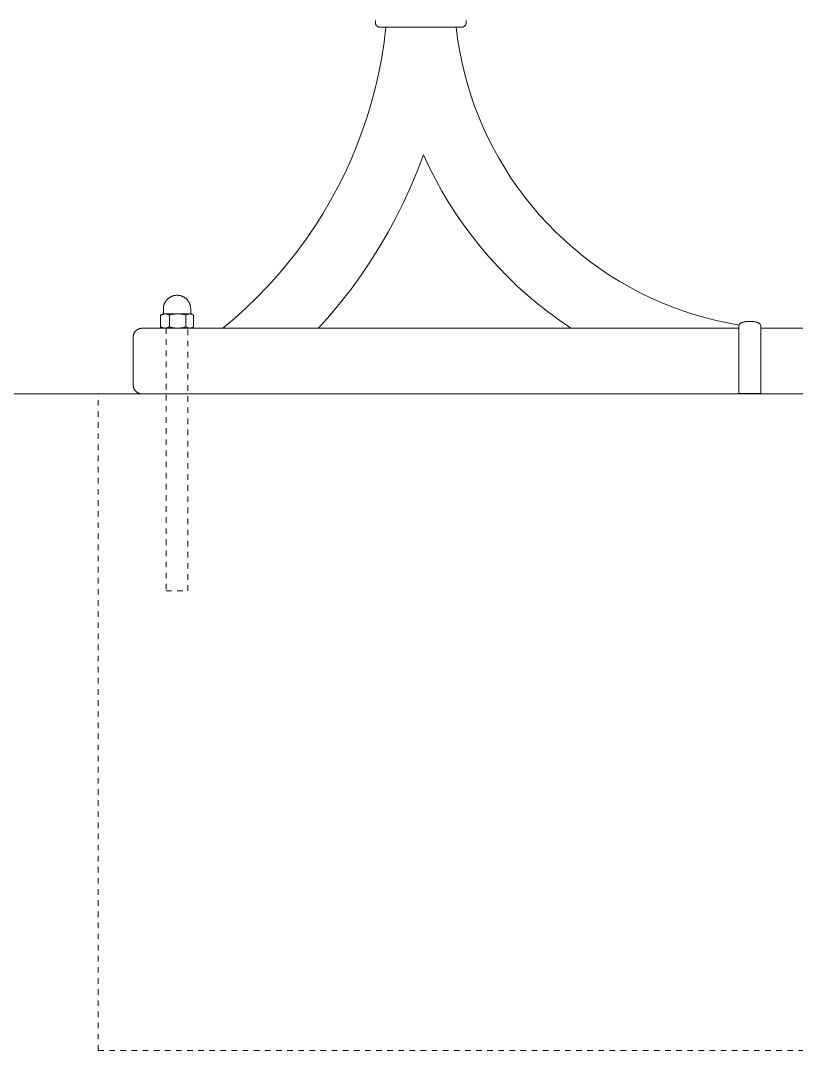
# Model space of a CAD drawing. Header units: inches. Extents: x -4 to 147, y -1 to 99.
# Drawn here: x 112.04 to 126, y 64.84 to 83.36 of the extents above; entities that cross this region are included whole.
import ezdxf

# ---------------------------------------------------------------- set-up
doc = ezdxf.new("R2010")
doc.units = ezdxf.units.IN
doc.linetypes.add('HIDDEN', pattern=[1.905, 1.27, -0.635])
doc.layers.add('ZANO_R', color=7, linetype='Continuous', lineweight=0)
doc.layers.add('ZANO_R_przerywana', color=250, linetype='HIDDEN', lineweight=0)

msp = doc.modelspace()

# ---------------------------------------------------------------- linework, layer by layer
at = {"layer": 'ZANO_R'}
for p, q in [((118.4275, 83.32473), (118.4275, 83.3641)), ((118.4275, 83.32473), (118.42755, 83.32204)), ((118.42755, 83.32204), (118.42769, 83.31936)), ((118.42769, 83.31936), (118.42792, 83.31668)), ((118.42792, 83.31668), (118.42824, 83.31401)), ((118.42824, 83.31401), (118.42865, 83.31135)), ((118.42865, 83.31135), (118.42915, 83.30871)), ((118.42915, 83.30871), (118.42974, 83.30609)), ((118.42974, 83.30609), (118.43042, 83.30349)), ((118.43042, 83.30349), (118.43119, 83.30091)), ((118.43119, 83.30091), (118.43205, 83.29836)), ((118.43205, 83.29836), (118.43299, 83.29584)), ((118.43299, 83.29584), (118.43402, 83.29336)), ((118.43402, 83.29336), (118.43514, 83.29091)), ((118.43514, 83.29091), (118.43633, 83.2885)), ((118.43633, 83.2885), (118.43761, 83.28614)), ((118.43761, 83.28614), (118.43897, 83.28382)), ((118.43897, 83.28382), (118.4404, 83.28155)), ((118.4404, 83.28155), (118.44192, 83.27932)), ((118.44192, 83.27932), (118.4435, 83.27715)), ((118.4435, 83.27715), (118.44516, 83.27504)), ((118.44516, 83.27504), (118.4469, 83.27298)), ((118.4469, 83.27298), (118.4487, 83.27099)), ((118.4487, 83.27099), (118.45057, 83.26905)), ((118.45057, 83.26905), (118.4525, 83.26718)), ((118.4525, 83.26718), (118.4545, 83.26538)), ((118.4545, 83.26538), (118.45655, 83.26365)), ((118.45655, 83.26365), (118.45867, 83.26199)), ((118.45867, 83.26199), (118.46084, 83.2604)), ((118.46084, 83.2604), (118.46306, 83.25889)), ((118.46306, 83.25889), (118.46533, 83.25745)), ((118.46533, 83.25745), (118.46765, 83.2561)), ((118.46765, 83.2561), (118.47002, 83.25482)), ((118.47002, 83.25482), (118.47243, 83.25362)), ((118.47243, 83.25362), (118.47487, 83.25251)), ((118.47487, 83.25251), (118.47736, 83.25148)), ((118.47736, 83.25148), (118.47988, 83.25054)), ((118.47988, 83.25054), (118.48242, 83.24968)), ((118.48242, 83.24968), (118.485, 83.24891)), ((118.485, 83.24891), (118.4876, 83.24823)), ((118.4876, 83.24823), (118.49022, 83.24764)), ((118.49022, 83.24764), (118.49286, 83.24714)), ((118.49286, 83.24714), (118.49552, 83.24672)), ((118.49552, 83.24672), (118.49819, 83.2464)), ((118.49819, 83.2464), (118.50087, 83.24617)), ((118.50087, 83.24617), (118.50356, 83.24604)), ((118.50356, 83.24604), (118.50624, 83.24599)), ((118.50624, 83.24599), (119.98179, 83.24599)), ((118.61807, 83.24599), (118.58461, 82.97318)), ((119.90625, 83.03886), (119.87953, 83.24599)), ((119.98448, 83.24604), (119.98179, 83.24599)), ((119.98717, 83.24617), (119.98448, 83.24604)), ((119.98984, 83.2464), (119.98717, 83.24617)), ((119.99251, 83.24672), (119.98984, 83.2464)), ((119.99517, 83.24713), (119.99251, 83.24672)), ((119.99781, 83.24764), (119.99517, 83.24713)), ((120.00043, 83.24823), (119.99781, 83.24764)), ((120.00304, 83.24891), (120.00043, 83.24823)), ((120.00561, 83.24968), (120.00304, 83.24891)), ((120.00816, 83.25054), (120.00561, 83.24968)), ((120.01068, 83.25148), (120.00816, 83.25054)), ((120.01316, 83.25251), (120.01068, 83.25148)), ((120.01561, 83.25362), (120.01316, 83.25251)), ((120.01802, 83.25482), (120.01561, 83.25362)), ((120.02038, 83.2561), (120.01802, 83.25482)), ((120.0227, 83.25745), (120.02038, 83.2561)), ((120.02498, 83.25889), (120.0227, 83.25745)), ((120.0272, 83.2604), (120.02498, 83.25889)), ((120.02937, 83.26199), (120.0272, 83.2604)), ((120.03148, 83.26365), (120.02937, 83.26199)), ((120.03354, 83.26538), (120.03148, 83.26365)), ((120.03554, 83.26718), (120.03354, 83.26538)), ((120.03747, 83.26905), (120.03554, 83.26718)), ((120.03934, 83.27099), (120.03747, 83.26905)), ((120.04114, 83.27298), (120.03934, 83.27099)), ((120.04287, 83.27504), (120.04114, 83.27298)), ((120.04453, 83.27715), (120.04287, 83.27504)), ((120.04612, 83.27932), (120.04453, 83.27715)), ((120.04763, 83.28154), (120.04612, 83.27932)), ((120.04907, 83.28382), (120.04763, 83.28154)), ((120.05043, 83.28614), (120.04907, 83.28382)), ((120.0517, 83.2885), (120.05043, 83.28614)), ((120.0529, 83.29091), (120.0517, 83.2885)), ((120.05401, 83.29336), (120.0529, 83.29091)), ((120.05504, 83.29584), (120.05401, 83.29336)), ((120.05599, 83.29836), (120.05504, 83.29584)), ((120.05684, 83.30091), (120.05599, 83.29836)), ((120.05761, 83.30349), (120.05684, 83.30091)), ((120.05829, 83.30609), (120.05761, 83.30349)), ((120.05889, 83.30871), (120.05829, 83.30609)), ((120.05939, 83.31135), (120.05889, 83.30871)), ((120.0598, 83.31401), (120.05939, 83.31135)), ((120.06012, 83.31668), (120.0598, 83.31401)), ((120.06035, 83.31936), (120.06012, 83.31668)), ((120.06049, 83.32204), (120.06035, 83.31936)), ((120.06053, 83.3641), (120.06049, 83.36679)), ((120.06053, 83.32473), (120.06049, 83.32204)), ((120.06053, 83.32473), (120.06053, 83.3641)), ((119.94002, 82.83277), (119.90625, 83.03886)), ((118.58461, 82.97318), (118.54188, 82.70168)), ((119.98081, 82.62795), (119.94002, 82.83277)), ((118.54188, 82.70168), (118.48993, 82.43178)), ((120.02856, 82.42463), (119.98081, 82.62795)), ((118.48993, 82.43178), (118.42883, 82.16381)), ((120.08322, 82.22307), (120.02856, 82.42463)), ((118.42883, 82.16381), (118.35863, 81.89808)), ((120.14473, 82.02349), (120.08322, 82.22307)), ((118.35863, 81.89808), (118.27942, 81.63489)), ((120.21302, 81.82613), (120.14473, 82.02349)), ((120.288, 81.63121), (120.21302, 81.82613)), ((118.27942, 81.63489), (118.1913, 81.37455)), ((120.36958, 81.43896), (120.288, 81.63121)), ((118.1913, 81.37455), (118.09437, 81.11736)), ((120.45769, 81.24961), (120.36958, 81.43896)), ((120.5522, 81.06337), (120.45769, 81.24961)), ((118.09437, 81.11736), (117.98873, 80.86362)), ((120.65301, 80.88047), (120.5522, 81.06337)), ((117.98873, 80.86362), (117.87452, 80.61362)), ((119.29407, 80.95078), (119.18535, 80.6645)), ((119.39727, 80.72948), (119.29407, 80.95078)), ((120.76001, 80.70112), (120.65301, 80.88047)), ((117.87452, 80.61362), (117.75186, 80.36766)), ((119.18535, 80.6645), (119.06721, 80.38199)), ((119.50782, 80.51177), (119.39727, 80.72948)), ((120.87306, 80.52552), (120.76001, 80.70112)), ((119.62559, 80.29787), (119.50782, 80.51177)), ((120.99204, 80.35389), (120.87306, 80.52552)), ((117.75186, 80.36766), (117.6209, 80.12602)), ((119.06721, 80.38199), (118.93979, 80.10354)), ((119.75044, 80.08803), (119.62559, 80.29787)), ((121.11681, 80.18641), (120.99204, 80.35389)), ((117.6209, 80.12602), (117.48178, 79.88898)), ((118.93979, 80.10354), (118.80323, 79.82945)), ((119.88225, 79.88249), (119.75044, 80.08803)), ((121.24722, 80.02329), (121.11681, 80.18641)), ((117.48178, 79.88898), (117.33468, 79.65681)), ((120.02085, 79.68146), (119.88225, 79.88249)), ((121.38312, 79.86471), (121.24722, 80.02329)), ((121.52436, 79.71087), (121.38312, 79.86471)), ((118.80323, 79.82945), (118.65767, 79.56004)), ((120.1661, 79.48519), (120.02085, 79.68146)), ((121.67076, 79.56193), (121.52436, 79.71087)), ((117.33468, 79.65681), (117.17975, 79.42979)), ((118.65767, 79.56004), (118.50328, 79.29559)), ((120.31783, 79.29388), (120.1661, 79.48519)), ((121.82216, 79.41808), (121.67076, 79.56193)), ((117.17975, 79.42979), (117.01719, 79.20817)), ((121.97838, 79.27947), (121.82216, 79.41808)), ((117.01719, 79.20817), (116.84717, 78.99221)), ((118.50328, 79.29559), (118.34022, 79.0364)), ((120.47588, 79.10775), (120.31783, 79.29388)), ((122.13924, 79.14628), (121.97838, 79.27947)), ((122.30455, 79.01866), (122.13924, 79.14628)), ((116.84717, 78.99221), (116.6699, 78.78217)), ((118.34022, 79.0364), (118.16867, 78.78274)), ((120.64006, 78.92702), (120.47588, 79.10775)), ((120.8102, 78.75188), (120.64006, 78.92702)), ((122.47412, 78.89675), (122.30455, 79.01866)), ((116.6699, 78.78217), (116.48558, 78.57829)), ((118.16867, 78.78274), (117.98881, 78.5349)), ((120.9861, 78.58252), (120.8102, 78.75188)), ((122.64775, 78.7807), (122.47412, 78.89675)), ((122.82524, 78.67064), (122.64775, 78.7807)), ((116.48558, 78.57829), (116.29442, 78.3808)), ((121.16756, 78.41914), (120.9861, 78.58252)), ((123.00639, 78.56671), (122.82524, 78.67064)), ((123.19097, 78.46901), (123.00639, 78.56671)), ((114.70273, 78.36715), (114.70933, 78.37234)), ((114.70933, 78.37234), (114.70273, 78.36715)), ((114.70933, 78.37234), (114.71612, 78.3773)), ((114.71612, 78.3773), (114.70933, 78.37234)), ((114.71612, 78.3773), (114.72306, 78.38203)), ((114.72306, 78.38203), (114.71612, 78.3773)), ((114.72306, 78.38203), (114.73016, 78.38652)), ((114.73016, 78.38652), (114.72306, 78.38203)), ((114.73016, 78.38652), (114.73742, 78.39076)), ((114.73742, 78.39076), (114.73016, 78.38652)), ((114.73742, 78.39076), (114.74481, 78.39475)), ((114.74481, 78.39475), (114.73742, 78.39076)), ((114.74481, 78.39475), (114.75233, 78.39849)), ((114.75233, 78.39849), (114.74481, 78.39475)), ((114.75233, 78.39849), (114.75998, 78.40197)), ((114.75998, 78.40197), (114.75233, 78.39849)), ((114.75998, 78.40197), (114.76775, 78.40518)), ((114.76775, 78.40518), (114.75998, 78.40197)), ((114.76775, 78.40518), (114.77561, 78.40813)), ((114.77561, 78.40813), (114.76775, 78.40518)), ((114.77561, 78.40813), (114.78358, 78.41081)), ((114.78358, 78.41081), (114.77561, 78.40813)), ((114.78358, 78.41081), (114.79163, 78.41321)), ((114.79163, 78.41321), (114.78358, 78.41081)), ((114.79163, 78.41321), (114.79976, 78.41534)), ((114.79976, 78.41534), (114.79163, 78.41321)), ((114.79976, 78.41534), (114.80795, 78.41719)), ((114.80795, 78.41719), (114.79976, 78.41534)), ((114.80795, 78.41719), (114.81621, 78.41876)), ((114.81621, 78.41876), (114.80795, 78.41719)), ((114.81621, 78.41876), (114.82451, 78.42005)), ((114.82451, 78.42005), (114.81621, 78.41876)), ((114.82451, 78.42005), (114.83285, 78.42105)), ((114.83285, 78.42105), (114.82451, 78.42005)), ((114.83285, 78.42105), (114.84122, 78.42177)), ((114.84122, 78.42177), (114.83285, 78.42105)), ((114.84122, 78.42177), (114.84961, 78.4222)), ((114.84961, 78.4222), (114.84122, 78.42177)), ((114.84961, 78.4222), (114.85801, 78.42234)), ((114.85801, 78.42234), (114.84961, 78.4222)), ((114.85801, 78.42234), (114.86642, 78.4222)), ((114.86642, 78.4222), (114.85801, 78.42234)), ((114.86642, 78.4222), (114.87481, 78.42177)), ((114.87481, 78.42177), (114.86642, 78.4222)), ((114.87481, 78.42177), (114.88318, 78.42105)), ((114.88318, 78.42105), (114.87481, 78.42177)), ((114.88318, 78.42105), (114.89152, 78.42005)), ((114.89152, 78.42005), (114.88318, 78.42105)), ((114.89152, 78.42005), (114.89982, 78.41876)), ((114.89982, 78.41876), (114.89152, 78.42005)), ((114.89982, 78.41876), (114.90808, 78.41719)), ((114.90808, 78.41719), (114.89982, 78.41876)), ((114.90808, 78.41719), (114.91627, 78.41534)), ((114.91627, 78.41534), (114.90808, 78.41719)), ((114.91627, 78.41534), (114.9244, 78.41321)), ((114.9244, 78.41321), (114.91627, 78.41534)), ((114.9244, 78.41321), (114.93245, 78.41081)), ((114.93245, 78.41081), (114.9244, 78.41321)), ((114.93245, 78.41081), (114.94042, 78.40813)), ((114.94042, 78.40813), (114.93245, 78.41081)), ((114.94042, 78.40813), (114.94828, 78.40518)), ((114.94828, 78.40518), (114.94042, 78.40813)), ((114.94828, 78.40518), (114.95605, 78.40197)), ((114.95605, 78.40197), (114.94828, 78.40518)), ((114.95605, 78.40197), (114.96369, 78.39849)), ((114.96369, 78.39849), (114.95605, 78.40197)), ((114.96369, 78.39849), (114.97122, 78.39475)), ((114.97122, 78.39475), (114.96369, 78.39849)), ((114.97122, 78.39475), (114.97861, 78.39076)), ((114.97861, 78.39076), (114.97122, 78.39475)), ((114.97861, 78.39076), (114.98586, 78.38652)), ((114.98586, 78.38652), (114.97861, 78.39076)), ((114.98586, 78.38652), (114.99297, 78.38203)), ((114.99297, 78.38203), (114.98586, 78.38652)), ((114.99297, 78.38203), (114.99991, 78.3773)), ((114.99991, 78.3773), (114.99297, 78.38203)), ((114.99991, 78.3773), (115.00669, 78.37234)), ((115.00669, 78.37234), (114.99991, 78.3773)), ((115.00669, 78.37234), (115.0133, 78.36715)), ((115.0133, 78.36715), (115.00669, 78.37234)), ((116.29442, 78.3808), (116.09665, 78.18994)), ((117.98881, 78.5349), (117.80086, 78.29315)), ((121.35439, 78.26192), (121.16756, 78.41914)), ((123.37878, 78.37768), (123.19097, 78.46901)), ((123.5696, 78.2928), (123.37878, 78.37768)), ((114.6121, 78.18468), (114.61253, 78.19307)), ((114.61253, 78.19307), (114.6121, 78.18468)), ((114.61253, 78.19307), (114.61324, 78.20144)), ((114.61324, 78.20144), (114.61253, 78.19307)), ((114.61324, 78.20144), (114.61424, 78.20978)), ((114.61424, 78.20978), (114.61324, 78.20144)), ((114.61424, 78.20978), (114.61553, 78.21809)), ((114.61553, 78.21809), (114.61424, 78.20978)), ((114.61553, 78.21809), (114.6171, 78.22634)), ((114.6171, 78.22634), (114.61553, 78.21809)), ((114.6171, 78.22634), (114.61895, 78.23454)), ((114.61895, 78.23454), (114.6171, 78.22634)), ((114.61895, 78.23454), (114.62108, 78.24266)), ((114.62108, 78.24266), (114.61895, 78.23454)), ((114.62108, 78.24266), (114.62348, 78.25071)), ((114.62348, 78.25071), (114.62108, 78.24266)), ((114.62348, 78.25071), (114.62616, 78.25868)), ((114.62616, 78.25868), (114.62348, 78.25071)), ((114.62616, 78.25868), (114.62911, 78.26655)), ((114.62911, 78.26655), (114.62616, 78.25868)), ((114.62911, 78.26655), (114.63232, 78.27431)), ((114.63232, 78.27431), (114.62911, 78.26655)), ((114.63232, 78.27431), (114.6358, 78.28196)), ((114.6358, 78.28196), (114.63232, 78.27431)), ((114.6358, 78.28196), (114.63954, 78.28948)), ((114.63954, 78.28948), (114.6358, 78.28196)), ((114.63954, 78.28948), (114.64353, 78.29687)), ((114.64353, 78.29687), (114.63954, 78.28948)), ((114.64353, 78.29687), (114.64777, 78.30413)), ((114.64777, 78.30413), (114.64353, 78.29687)), ((114.64777, 78.30413), (114.65226, 78.31123)), ((114.65226, 78.31123), (114.64777, 78.30413)), ((114.65226, 78.31123), (114.65699, 78.31818)), ((114.65699, 78.31818), (114.65226, 78.31123)), ((114.65699, 78.31818), (114.66195, 78.32496)), ((114.66195, 78.32496), (114.65699, 78.31818)), ((114.66195, 78.32496), (114.66714, 78.33156)), ((114.66714, 78.33156), (114.66195, 78.32496)), ((114.66714, 78.33156), (114.67255, 78.33799)), ((114.67255, 78.33799), (114.66714, 78.33156)), ((114.67255, 78.33799), (114.67818, 78.34423)), ((114.67818, 78.34423), (114.67255, 78.33799)), ((114.67818, 78.34423), (114.68402, 78.35027)), ((114.68402, 78.35027), (114.67818, 78.34423)), ((114.68402, 78.35027), (114.69006, 78.35611)), ((114.69006, 78.35611), (114.68402, 78.35027)), ((114.69006, 78.35611), (114.6963, 78.36174)), ((114.6963, 78.36174), (114.69006, 78.35611)), ((114.6963, 78.36174), (114.70273, 78.36715)), ((114.70273, 78.36715), (114.6963, 78.36174)), ((115.0133, 78.36715), (115.01973, 78.36174)), ((115.01973, 78.36174), (115.0133, 78.36715)), ((115.01973, 78.36174), (115.02597, 78.35611)), ((115.02597, 78.35611), (115.01973, 78.36174)), ((115.02597, 78.35611), (115.03201, 78.35027)), ((115.03201, 78.35027), (115.02597, 78.35611)), ((115.03201, 78.35027), (115.03785, 78.34423)), ((115.03785, 78.34423), (115.03201, 78.35027)), ((115.03785, 78.34423), (115.04348, 78.33799)), ((115.04348, 78.33799), (115.03785, 78.34423)), ((115.04348, 78.33799), (115.04889, 78.33156)), ((115.04889, 78.33156), (115.04348, 78.33799)), ((115.04889, 78.33156), (115.05408, 78.32496)), ((115.05408, 78.32496), (115.04889, 78.33156)), ((115.05408, 78.32496), (115.05904, 78.31818)), ((115.05904, 78.31818), (115.05408, 78.32496)), ((115.05904, 78.31818), (115.06377, 78.31123)), ((115.06377, 78.31123), (115.05904, 78.31818)), ((115.06377, 78.31123), (115.06826, 78.30413)), ((115.06826, 78.30413), (115.06377, 78.31123)), ((115.06826, 78.30413), (115.0725, 78.29687)), ((115.0725, 78.29687), (115.06826, 78.30413)), ((115.0725, 78.29687), (115.07649, 78.28948)), ((115.07649, 78.28948), (115.0725, 78.29687)), ((115.07649, 78.28948), (115.08023, 78.28196)), ((115.08023, 78.28196), (115.07649, 78.28948)), ((115.08023, 78.28196), (115.08371, 78.27431)), ((115.08371, 78.27431), (115.08023, 78.28196)), ((115.08371, 78.27431), (115.08692, 78.26655)), ((115.08692, 78.26655), (115.08371, 78.27431)), ((115.08692, 78.26655), (115.08987, 78.25868)), ((115.08987, 78.25868), (115.08692, 78.26655)), ((115.08987, 78.25868), (115.09255, 78.25071)), ((115.09255, 78.25071), (115.08987, 78.25868)), ((115.09255, 78.25071), (115.09495, 78.24266)), ((115.09495, 78.24266), (115.09255, 78.25071)), ((115.09495, 78.24266), (115.09708, 78.23454)), ((115.09708, 78.23454), (115.09495, 78.24266)), ((115.09708, 78.23454), (115.09893, 78.22634)), ((115.09893, 78.22634), (115.09708, 78.23454)), ((115.09893, 78.22634), (115.1005, 78.21809)), ((115.1005, 78.21809), (115.09893, 78.22634)), ((115.1005, 78.21809), (115.10179, 78.20978)), ((115.10179, 78.20978), (115.1005, 78.21809)), ((115.10179, 78.20978), (115.10279, 78.20144)), ((115.10279, 78.20144), (115.10179, 78.20978)), ((115.10279, 78.20144), (115.1035, 78.19307)), ((115.1035, 78.19307), (115.10279, 78.20144)), ((115.1035, 78.19307), (115.10393, 78.18468)), ((115.10393, 78.18468), (115.1035, 78.19307)), ((116.09665, 78.18994), (115.8925, 78.00592)), ((117.80086, 78.29315), (117.60501, 78.05775)), ((121.54637, 78.11104), (121.35439, 78.26192)), ((123.76321, 78.21449), (123.5696, 78.2928)), ((123.95937, 78.14283), (123.76321, 78.21449)), ((114.56895, 78.06855), (114.56276, 78.06484)), ((114.56895, 78.06855), (114.56276, 78.06484)), ((114.56276, 78.06484), (114.56757, 78.06757)), ((114.56276, 78.06484), (114.56757, 78.06757)), ((114.56276, 78.06484), (114.56276, 77.85465)), ((114.56276, 78.06484), (114.56276, 77.85465)), ((114.56757, 78.06757), (114.57247, 78.07014)), ((114.56757, 78.06757), (114.57247, 78.07014)), ((114.56895, 78.06855), (114.60211, 78.08769)), ((114.60211, 78.08769), (114.56895, 78.06855)), ((114.57247, 78.07014), (114.57745, 78.07254)), ((114.57247, 78.07014), (114.57745, 78.07254)), ((114.57745, 78.07254), (114.58251, 78.07477)), ((114.57745, 78.07254), (114.58251, 78.07477)), ((114.58251, 78.07477), (114.58765, 78.07684)), ((114.58251, 78.07477), (114.58765, 78.07684)), ((114.58765, 78.07684), (114.59285, 78.07873)), ((114.58765, 78.07684), (114.59285, 78.07873)), ((114.59285, 78.07873), (114.59811, 78.08045)), ((114.59285, 78.07873), (114.59811, 78.08045)), ((114.59811, 78.08045), (114.60342, 78.08199)), ((114.59811, 78.08045), (114.60342, 78.08199)), ((114.6385, 78.08769), (114.60211, 78.08769)), ((114.6385, 78.08769), (114.60211, 78.08769)), ((114.60342, 78.08199), (114.60878, 78.08335)), ((114.60342, 78.08199), (114.60878, 78.08335)), ((114.60744, 78.08772), (114.61195, 78.09242)), ((114.61195, 78.09242), (114.60744, 78.08772)), ((114.60878, 78.08335), (114.61419, 78.08453)), ((114.60878, 78.08335), (114.61419, 78.08453)), ((114.61195, 78.17628), (114.6121, 78.18468)), ((114.6121, 78.18468), (114.61195, 78.17628)), ((114.61195, 78.09242), (114.61195, 78.17628)), ((114.61195, 78.17628), (114.61195, 78.09242)), ((114.61419, 78.08453), (114.61963, 78.08553)), ((114.61419, 78.08453), (114.61963, 78.08553)), ((114.61963, 78.08553), (114.6251, 78.08635)), ((114.61963, 78.08553), (114.6251, 78.08635)), ((114.6251, 78.08635), (114.6306, 78.08698)), ((114.6251, 78.08635), (114.6306, 78.08698)), ((114.6306, 78.08698), (114.63612, 78.08743)), ((114.6306, 78.08698), (114.63612, 78.08743)), ((114.63612, 78.08743), (114.64164, 78.08769)), ((114.63612, 78.08743), (114.64164, 78.08769)), ((114.64168, 78.08769), (114.64721, 78.08743)), ((114.64168, 78.08769), (114.64721, 78.08743)), ((114.86352, 78.08769), (114.64418, 78.08769)), ((114.86352, 78.08769), (114.64418, 78.08769)), ((114.64721, 78.08743), (114.65273, 78.08698)), ((114.64721, 78.08743), (114.65273, 78.08698)), ((114.65273, 78.08698), (114.65822, 78.08635)), ((114.65273, 78.08698), (114.65822, 78.08635)), ((114.65822, 78.08635), (114.6637, 78.08553)), ((114.65822, 78.08635), (114.6637, 78.08553)), ((114.6637, 78.08553), (114.66914, 78.08453)), ((114.6637, 78.08553), (114.66914, 78.08453)), ((114.66914, 78.08453), (114.67455, 78.08335)), ((114.66914, 78.08453), (114.67455, 78.08335)), ((114.67455, 78.08335), (114.67992, 78.08199)), ((114.67455, 78.08335), (114.67992, 78.08199)), ((114.67992, 78.08199), (114.68523, 78.08045)), ((114.67992, 78.08199), (114.68523, 78.08045)), ((114.68523, 78.08045), (114.6905, 78.07873)), ((114.68523, 78.08045), (114.6905, 78.07873)), ((114.6905, 78.07873), (114.6957, 78.07684)), ((114.6905, 78.07873), (114.6957, 78.07684)), ((114.6957, 78.07684), (114.70083, 78.07477)), ((114.6957, 78.07684), (114.70083, 78.07477)), ((114.70083, 78.07477), (114.7059, 78.07254)), ((114.70083, 78.07477), (114.7059, 78.07254)), ((114.7059, 78.07254), (114.71088, 78.07014)), ((114.7059, 78.07254), (114.71088, 78.07014)), ((114.71088, 78.07014), (114.71579, 78.06757)), ((114.71088, 78.07014), (114.71579, 78.06757)), ((114.71579, 78.06757), (114.7206, 78.06484)), ((114.71579, 78.06757), (114.7206, 78.06484)), ((114.7206, 78.06484), (114.73661, 78.06944)), ((114.7206, 78.06484), (114.73661, 78.06944)), ((114.7206, 77.85465), (114.7206, 78.06484)), ((114.7206, 77.85465), (114.7206, 78.06484)), ((114.73661, 78.06944), (114.75275, 78.07354)), ((114.73661, 78.06944), (114.75275, 78.07354)), ((114.75275, 78.07354), (114.76901, 78.07712)), ((114.75275, 78.07354), (114.76901, 78.07712)), ((114.76901, 78.07712), (114.78538, 78.08019)), ((114.76901, 78.07712), (114.78538, 78.08019)), ((114.78538, 78.08019), (114.80184, 78.08274)), ((114.78538, 78.08019), (114.80184, 78.08274)), ((114.80184, 78.08274), (114.81837, 78.08477)), ((114.80184, 78.08274), (114.81837, 78.08477)), ((114.81837, 78.08477), (114.83496, 78.08627)), ((114.81837, 78.08477), (114.83496, 78.08627)), ((114.83496, 78.08627), (114.85158, 78.08724)), ((114.83496, 78.08627), (114.85158, 78.08724)), ((114.85158, 78.08724), (114.86823, 78.08769)), ((114.85158, 78.08724), (114.86823, 78.08769)), ((114.86823, 78.08769), (114.88488, 78.08724)), ((114.86823, 78.08769), (114.88488, 78.08724)), ((115.082, 78.08769), (114.8733, 78.08769)), ((115.082, 78.08769), (114.8733, 78.08769)), ((114.88488, 78.08724), (114.90151, 78.08627)), ((114.88488, 78.08724), (114.90151, 78.08627)), ((114.90151, 78.08627), (114.91809, 78.08477)), ((114.90151, 78.08627), (114.91809, 78.08477)), ((114.91809, 78.08477), (114.93462, 78.08274)), ((114.91809, 78.08477), (114.93462, 78.08274)), ((114.93462, 78.08274), (114.95108, 78.08019)), ((114.93462, 78.08274), (114.95108, 78.08019)), ((114.95108, 78.08019), (114.96745, 78.07712)), ((114.95108, 78.08019), (114.96745, 78.07712)), ((114.96745, 78.07712), (114.98371, 78.07354)), ((114.96745, 78.07712), (114.98371, 78.07354)), ((114.98371, 78.07354), (114.99986, 78.06944)), ((114.98371, 78.07354), (114.99986, 78.06944)), ((114.99986, 78.06944), (115.01586, 78.06484)), ((114.99986, 78.06944), (115.01586, 78.06484)), ((115.01586, 78.06484), (115.01946, 78.06722)), ((115.01586, 78.06484), (115.01946, 78.06722)), ((115.01586, 78.06484), (115.01586, 77.85465)), ((115.01586, 78.06484), (115.01586, 77.85465)), ((115.01946, 78.06722), (115.02313, 78.06949)), ((115.01946, 78.06722), (115.02313, 78.06949)), ((115.02313, 78.06949), (115.02688, 78.07163)), ((115.02313, 78.06949), (115.02688, 78.07163)), ((115.02688, 78.07163), (115.03069, 78.07365)), ((115.02688, 78.07163), (115.03069, 78.07365)), ((115.03069, 78.07365), (115.03457, 78.07554)), ((115.03069, 78.07365), (115.03457, 78.07554)), ((115.03457, 78.07554), (115.03851, 78.0773)), ((115.03457, 78.07554), (115.03851, 78.0773)), ((115.03851, 78.0773), (115.04251, 78.07893)), ((115.03851, 78.0773), (115.04251, 78.07893)), ((115.04251, 78.07893), (115.04655, 78.08043)), ((115.04251, 78.07893), (115.04655, 78.08043)), ((115.04655, 78.08043), (115.05065, 78.08179)), ((115.04655, 78.08043), (115.05065, 78.08179)), ((115.05065, 78.08179), (115.05479, 78.08302)), ((115.05065, 78.08179), (115.05479, 78.08302)), ((115.05479, 78.08302), (115.05896, 78.08411)), ((115.05479, 78.08302), (115.05896, 78.08411)), ((115.05896, 78.08411), (115.06317, 78.08506)), ((115.05896, 78.08411), (115.06317, 78.08506)), ((115.06317, 78.08506), (115.06741, 78.08587)), ((115.06317, 78.08506), (115.06741, 78.08587)), ((115.06741, 78.08587), (115.07168, 78.08654)), ((115.06741, 78.08587), (115.07168, 78.08654)), ((115.07168, 78.08654), (115.07596, 78.08706)), ((115.07168, 78.08654), (115.07596, 78.08706)), ((115.07596, 78.08706), (115.08026, 78.08745)), ((115.07596, 78.08706), (115.08026, 78.08745)), ((115.08026, 78.08745), (115.08457, 78.08769)), ((115.08026, 78.08745), (115.08457, 78.08769)), ((115.08457, 78.08769), (115.08888, 78.08745)), ((115.08457, 78.08769), (115.08888, 78.08745)), ((115.107, 78.08769), (115.08675, 78.08769)), ((115.107, 78.08769), (115.08675, 78.08769)), ((115.08888, 78.08745), (115.09317, 78.08706)), ((115.08888, 78.08745), (115.09317, 78.08706)), ((115.09317, 78.08706), (115.09746, 78.08653)), ((115.09317, 78.08706), (115.09746, 78.08653)), ((115.09746, 78.08653), (115.10172, 78.08586)), ((115.09746, 78.08653), (115.10172, 78.08586)), ((115.10172, 78.08586), (115.10596, 78.08505)), ((115.10172, 78.08586), (115.10596, 78.08505)), ((115.10393, 78.18468), (115.10408, 78.17628)), ((115.10408, 78.17628), (115.10393, 78.18468)), ((115.10408, 78.17628), (115.10408, 78.09242)), ((115.10408, 78.09242), (115.10408, 78.17628)), ((115.10408, 78.09242), (115.10408, 78.09226)), ((115.10859, 78.08772), (115.10408, 78.09242)), ((115.10408, 78.09226), (115.10409, 78.0921)), ((115.10409, 78.0921), (115.1041, 78.09193)), ((115.1041, 78.09193), (115.10412, 78.09177)), ((115.10412, 78.09177), (115.10414, 78.09161)), ((115.10414, 78.09161), (115.10417, 78.09145)), ((115.10417, 78.09145), (115.10421, 78.0913)), ((115.10421, 78.0913), (115.10425, 78.09114)), ((115.10425, 78.09114), (115.1043, 78.09098)), ((115.1043, 78.09098), (115.10435, 78.09083)), ((115.10435, 78.09083), (115.10441, 78.09068)), ((115.10441, 78.09068), (115.10447, 78.09053)), ((115.10447, 78.09053), (115.10453, 78.09038)), ((115.10453, 78.09038), (115.10461, 78.09024)), ((115.10461, 78.09024), (115.10468, 78.0901)), ((115.10468, 78.0901), (115.10477, 78.08996)), ((115.10477, 78.08996), (115.10485, 78.08982)), ((115.10485, 78.08982), (115.10495, 78.08969)), ((115.10495, 78.08969), (115.10504, 78.08956)), ((115.10504, 78.08956), (115.10514, 78.08943)), ((115.10514, 78.08943), (115.10525, 78.08931)), ((115.10525, 78.08931), (115.10536, 78.08919)), ((115.10536, 78.08919), (115.10547, 78.08907)), ((115.10547, 78.08907), (115.10559, 78.08896)), ((115.10559, 78.08896), (115.10571, 78.08885)), ((115.10571, 78.08885), (115.10583, 78.08875)), ((115.10583, 78.08875), (115.10596, 78.08865)), ((115.10596, 78.08865), (115.10609, 78.08856)), ((115.10596, 78.08505), (115.11017, 78.0841)), ((115.10596, 78.08505), (115.11017, 78.0841)), ((115.10609, 78.08856), (115.10623, 78.08847)), ((115.10623, 78.08847), (115.10637, 78.08838)), ((115.10637, 78.08838), (115.10651, 78.0883)), ((115.10651, 78.0883), (115.10665, 78.08822)), ((115.10665, 78.08822), (115.10679, 78.08815)), ((115.10679, 78.08815), (115.10694, 78.08809)), ((115.10694, 78.08809), (115.10709, 78.08803)), ((115.11226, 78.08769), (115.107, 78.08769)), ((115.11226, 78.08769), (115.107, 78.08769)), ((115.10709, 78.08803), (115.10725, 78.08797)), ((115.10725, 78.08797), (115.1074, 78.08792)), ((115.1074, 78.08792), (115.10756, 78.08788)), ((115.10756, 78.08788), (115.10771, 78.08784)), ((115.10771, 78.08784), (115.10787, 78.08781)), ((115.10787, 78.08781), (115.10803, 78.08778)), ((115.10803, 78.08778), (115.10819, 78.08776)), ((115.10819, 78.08776), (115.10835, 78.08774)), ((115.10835, 78.08774), (115.10851, 78.08773)), ((115.11017, 78.0841), (115.11435, 78.08302)), ((115.11017, 78.0841), (115.11435, 78.08302)), ((115.11355, 78.08769), (115.11226, 78.08769)), ((115.11355, 78.08769), (115.11226, 78.08769)), ((115.11385, 78.08769), (115.11355, 78.08769)), ((115.11385, 78.08769), (115.11355, 78.08769)), ((115.11391, 78.08769), (115.11385, 78.08769)), ((115.11391, 78.08769), (115.11385, 78.08769)), ((115.11391, 78.08769), (115.11392, 78.08769)), ((115.11392, 78.08769), (115.11391, 78.08769)), ((115.11391, 78.08769), (115.11392, 78.08769)), ((115.11392, 78.08769), (115.11391, 78.08769)), ((115.11392, 78.08769), (115.14485, 78.06983)), ((115.11392, 78.08769), (115.11392, 78.08769)), ((115.11392, 78.08769), (115.11392, 78.08769)), ((115.11392, 78.08769), (115.11392, 78.08769)), ((115.11392, 78.08769), (115.11392, 78.08769)), ((115.14485, 78.06983), (115.11392, 78.08769)), ((115.11435, 78.08302), (115.11848, 78.08179)), ((115.11435, 78.08302), (115.11848, 78.08179)), ((115.11848, 78.08179), (115.12258, 78.08043)), ((115.11848, 78.08179), (115.12258, 78.08043)), ((115.12258, 78.08043), (115.12663, 78.07893)), ((115.12258, 78.08043), (115.12663, 78.07893)), ((115.12663, 78.07893), (115.13062, 78.0773)), ((115.12663, 78.07893), (115.13062, 78.0773)), ((115.13062, 78.0773), (115.13456, 78.07554)), ((115.13062, 78.0773), (115.13456, 78.07554)), ((115.13456, 78.07554), (115.13844, 78.07365)), ((115.13456, 78.07554), (115.13844, 78.07365)), ((115.13844, 78.07365), (115.14226, 78.07163)), ((115.13844, 78.07365), (115.14226, 78.07163)), ((115.14226, 78.07163), (115.146, 78.06949)), ((115.14226, 78.07163), (115.146, 78.06949)), ((115.146, 78.06949), (115.14968, 78.06722)), ((115.146, 78.06949), (115.14968, 78.06722)), ((115.14968, 78.06722), (115.15327, 78.06484)), ((115.14968, 78.06722), (115.15327, 78.06484)), ((115.15327, 77.85465), (115.15327, 78.06484)), ((115.15327, 77.85465), (115.15327, 78.06484)), ((115.8925, 78.00592), (115.68219, 77.82896)), ((117.60501, 78.05775), (117.40147, 77.82896)), ((121.74328, 77.96667), (121.54637, 78.11104)), ((124.15787, 78.0779), (123.95937, 78.14283)), ((124.35846, 78.01979), (124.15787, 78.0779)), ((124.56092, 77.96856), (124.35846, 78.01979)), ((114.1593, 77.81314), (114.16427, 77.81544)), ((114.16441, 77.8155), (114.15945, 77.81321)), ((114.16427, 77.81544), (114.16931, 77.81757)), ((114.16944, 77.81763), (114.16441, 77.8155)), ((114.16931, 77.81757), (114.17443, 77.81953)), ((114.17455, 77.81957), (114.16944, 77.81763)), ((114.17443, 77.81953), (114.17961, 77.82131)), ((114.17972, 77.82134), (114.17455, 77.81957)), ((114.17961, 77.82131), (114.18485, 77.8229)), ((114.18494, 77.82293), (114.17972, 77.82134)), ((114.18485, 77.8229), (114.19014, 77.82431)), ((114.19022, 77.82433), (114.18494, 77.82293)), ((114.19014, 77.82431), (114.19548, 77.82554)), ((114.19555, 77.82556), (114.19022, 77.82433)), ((114.19548, 77.82554), (114.20085, 77.82658)), ((114.20091, 77.82659), (114.19555, 77.82556)), ((114.20085, 77.82658), (114.20626, 77.82743)), ((114.20631, 77.82744), (114.20091, 77.82659)), ((114.20626, 77.82743), (114.2117, 77.8281)), ((114.21173, 77.8281), (114.20631, 77.82744)), ((114.2117, 77.8281), (114.21715, 77.82858)), ((114.21718, 77.82858), (114.21173, 77.8281)), ((114.21715, 77.82858), (114.22262, 77.82886)), ((114.22263, 77.82886), (114.21718, 77.82858)), ((114.22262, 77.82886), (114.22809, 77.82896)), ((114.22809, 77.82896), (114.22263, 77.82886)), ((115.44856, 77.82896), (114.22809, 77.82896)), ((115.44856, 77.82896), (114.22809, 77.82896)), ((114.56276, 77.85465), (114.56895, 77.85093)), ((114.56276, 77.85465), (114.56757, 77.85191)), ((114.56276, 77.85465), (114.56757, 77.85191)), ((114.56276, 77.85465), (114.56895, 77.85093)), ((114.56757, 77.85191), (114.57247, 77.84934)), ((114.56757, 77.85191), (114.57247, 77.84934)), ((114.60211, 77.83179), (114.56895, 77.85093)), ((114.56895, 77.85093), (114.60211, 77.83179)), ((114.57247, 77.84934), (114.57746, 77.84694)), ((114.57247, 77.84934), (114.57746, 77.84694)), ((114.57746, 77.84694), (114.58252, 77.8447)), ((114.57746, 77.84694), (114.58252, 77.8447)), ((114.60211, 77.83179), (114.58242, 77.83179)), ((114.60211, 77.83179), (114.58242, 77.83179)), ((114.58252, 77.8447), (114.58766, 77.84264)), ((114.58252, 77.8447), (114.58766, 77.84264)), ((114.58766, 77.84264), (114.59286, 77.84075)), ((114.58766, 77.84264), (114.59286, 77.84075)), ((114.59286, 77.84075), (114.59812, 77.83903)), ((114.59286, 77.84075), (114.59812, 77.83903)), ((114.59812, 77.83903), (114.60344, 77.83749)), ((114.59812, 77.83903), (114.60344, 77.83749)), ((114.63918, 77.83179), (114.60211, 77.83179)), ((114.63918, 77.83179), (114.60211, 77.83179)), ((114.60344, 77.83749), (114.60881, 77.83613)), ((114.60344, 77.83749), (114.60881, 77.83613)), ((114.60881, 77.83613), (114.61421, 77.83495)), ((114.60881, 77.83613), (114.61421, 77.83495)), ((114.61421, 77.83495), (114.61966, 77.83395)), ((114.61421, 77.83495), (114.61966, 77.83395)), ((114.61966, 77.83395), (114.62513, 77.83313)), ((114.61966, 77.83395), (114.62513, 77.83313)), ((114.62513, 77.83313), (114.63063, 77.8325)), ((114.62513, 77.83313), (114.63063, 77.8325)), ((114.63063, 77.8325), (114.63615, 77.83205)), ((114.63063, 77.8325), (114.63615, 77.83205)), ((114.63615, 77.83205), (114.64168, 77.83179)), ((114.63615, 77.83205), (114.64168, 77.83179)), ((114.64168, 77.83179), (114.64721, 77.83205)), ((114.64168, 77.83179), (114.64721, 77.83205)), ((114.86353, 77.83179), (114.64418, 77.83179)), ((114.86353, 77.83179), (114.64418, 77.83179)), ((114.64721, 77.83205), (114.65273, 77.8325)), ((114.64721, 77.83205), (114.65273, 77.8325)), ((114.65273, 77.8325), (114.65822, 77.83314)), ((114.65273, 77.8325), (114.65822, 77.83314)), ((114.65822, 77.83314), (114.6637, 77.83395)), ((114.65822, 77.83314), (114.6637, 77.83395)), ((114.6637, 77.83395), (114.66914, 77.83495)), ((114.6637, 77.83395), (114.66914, 77.83495)), ((114.66914, 77.83495), (114.67455, 77.83614)), ((114.66914, 77.83495), (114.67455, 77.83614)), ((114.67455, 77.83614), (114.67992, 77.8375)), ((114.67455, 77.83614), (114.67992, 77.8375)), ((114.67992, 77.8375), (114.68523, 77.83904)), ((114.67992, 77.8375), (114.68523, 77.83904)), ((114.68523, 77.83904), (114.6905, 77.84075)), ((114.68523, 77.83904), (114.6905, 77.84075)), ((114.6905, 77.84075), (114.6957, 77.84264)), ((114.6905, 77.84075), (114.6957, 77.84264)), ((114.6957, 77.84264), (114.70083, 77.84471)), ((114.6957, 77.84264), (114.70083, 77.84471)), ((114.70083, 77.84471), (114.7059, 77.84694)), ((114.70083, 77.84471), (114.7059, 77.84694)), ((114.7059, 77.84694), (114.71088, 77.84935)), ((114.7059, 77.84694), (114.71088, 77.84935)), ((114.71088, 77.84935), (114.71579, 77.85192)), ((114.71088, 77.84935), (114.71579, 77.85192)), ((114.71579, 77.85192), (114.7206, 77.85465)), ((114.71579, 77.85192), (114.7206, 77.85465)), ((114.73661, 77.85004), (114.7206, 77.85465)), ((114.73661, 77.85004), (114.7206, 77.85465)), ((114.75275, 77.84594), (114.73661, 77.85004)), ((114.75275, 77.84594), (114.73661, 77.85004)), ((114.76901, 77.84236), (114.75275, 77.84594)), ((114.76901, 77.84236), (114.75275, 77.84594)), ((114.78538, 77.83929), (114.76901, 77.84236)), ((114.78538, 77.83929), (114.76901, 77.84236)), ((114.80184, 77.83674), (114.78538, 77.83929)), ((114.80184, 77.83674), (114.78538, 77.83929)), ((114.81837, 77.83472), (114.80184, 77.83674)), ((114.81837, 77.83472), (114.80184, 77.83674)), ((114.83496, 77.83322), (114.81837, 77.83472)), ((114.83496, 77.83322), (114.81837, 77.83472)), ((114.85158, 77.83224), (114.83496, 77.83322)), ((114.85158, 77.83224), (114.83496, 77.83322)), ((114.86823, 77.83179), (114.85158, 77.83224)), ((114.86823, 77.83179), (114.85158, 77.83224)), ((114.88488, 77.83224), (114.86823, 77.83179)), ((114.88488, 77.83224), (114.86823, 77.83179)), ((115.08238, 77.83179), (114.87294, 77.83179)), ((115.08238, 77.83179), (114.87294, 77.83179)), ((114.90151, 77.83322), (114.88488, 77.83224)), ((114.90151, 77.83322), (114.88488, 77.83224)), ((114.91809, 77.83472), (114.90151, 77.83322)), ((114.91809, 77.83472), (114.90151, 77.83322)), ((114.93462, 77.83674), (114.91809, 77.83472)), ((114.93462, 77.83674), (114.91809, 77.83472)), ((114.95108, 77.83929), (114.93462, 77.83674)), ((114.95108, 77.83929), (114.93462, 77.83674)), ((114.96745, 77.84236), (114.95108, 77.83929)), ((114.96745, 77.84236), (114.95108, 77.83929)), ((114.98371, 77.84594), (114.96745, 77.84236)), ((114.98371, 77.84594), (114.96745, 77.84236)), ((114.99986, 77.85004), (114.98371, 77.84594)), ((114.99986, 77.85004), (114.98371, 77.84594)), ((115.01586, 77.85465), (114.99986, 77.85004)), ((115.01586, 77.85465), (114.99986, 77.85004)), ((115.01946, 77.85226), (115.01586, 77.85465)), ((115.01946, 77.85226), (115.01586, 77.85465)), ((115.02313, 77.85), (115.01946, 77.85226)), ((115.02313, 77.85), (115.01946, 77.85226)), ((115.02688, 77.84785), (115.02313, 77.85)), ((115.02688, 77.84785), (115.02313, 77.85)), ((115.03069, 77.84584), (115.02688, 77.84785)), ((115.03069, 77.84584), (115.02688, 77.84785)), ((115.03457, 77.84394), (115.03069, 77.84584)), ((115.03457, 77.84394), (115.03069, 77.84584)), ((115.03851, 77.84218), (115.03457, 77.84394)), ((115.03851, 77.84218), (115.03457, 77.84394)), ((115.04251, 77.84055), (115.03851, 77.84218)), ((115.04251, 77.84055), (115.03851, 77.84218)), ((115.04656, 77.83906), (115.04251, 77.84055)), ((115.04656, 77.83906), (115.04251, 77.84055)), ((115.05065, 77.83769), (115.04656, 77.83906)), ((115.05065, 77.83769), (115.04656, 77.83906)), ((115.05479, 77.83647), (115.05065, 77.83769)), ((115.05479, 77.83647), (115.05065, 77.83769)), ((115.05896, 77.83538), (115.05479, 77.83647)), ((115.05896, 77.83538), (115.05479, 77.83647)), ((115.06317, 77.83443), (115.05896, 77.83538)), ((115.06317, 77.83443), (115.05896, 77.83538)), ((115.06741, 77.83362), (115.06317, 77.83443)), ((115.06741, 77.83362), (115.06317, 77.83443)), ((115.07168, 77.83295), (115.06741, 77.83362)), ((115.07168, 77.83295), (115.06741, 77.83362)), ((115.07596, 77.83242), (115.07168, 77.83295)), ((115.07596, 77.83242), (115.07168, 77.83295)), ((115.08026, 77.83203), (115.07596, 77.83242)), ((115.08026, 77.83203), (115.07596, 77.83242)), ((115.08457, 77.83179), (115.08026, 77.83203)), ((115.08457, 77.83179), (115.08026, 77.83203)), ((115.08888, 77.83203), (115.08457, 77.83179)), ((115.08888, 77.83203), (115.08457, 77.83179)), ((115.11391, 77.83179), (115.08676, 77.83179)), ((115.11391, 77.83179), (115.08676, 77.83179)), ((115.09317, 77.83242), (115.08888, 77.83203)), ((115.09317, 77.83242), (115.08888, 77.83203)), ((115.09746, 77.83295), (115.09317, 77.83242)), ((115.09746, 77.83295), (115.09317, 77.83242)), ((115.10172, 77.83362), (115.09746, 77.83295)), ((115.10172, 77.83362), (115.09746, 77.83295)), ((115.10596, 77.83443), (115.10172, 77.83362)), ((115.10596, 77.83443), (115.10172, 77.83362)), ((115.11017, 77.83538), (115.10596, 77.83443)), ((115.11017, 77.83538), (115.10596, 77.83443)), ((115.11435, 77.83647), (115.11017, 77.83538)), ((115.11435, 77.83647), (115.11017, 77.83538)), ((115.1336, 77.83179), (115.11391, 77.83179)), ((115.1336, 77.83179), (115.11391, 77.83179)), ((115.14483, 77.84964), (115.11392, 77.83179)), ((115.11392, 77.83179), (115.14483, 77.84964)), ((115.11848, 77.83769), (115.11435, 77.83647)), ((115.11848, 77.83769), (115.11435, 77.83647)), ((115.12258, 77.83906), (115.11848, 77.83769)), ((115.12258, 77.83906), (115.11848, 77.83769)), ((115.12663, 77.84055), (115.12258, 77.83906)), ((115.12663, 77.84055), (115.12258, 77.83906)), ((115.13062, 77.84218), (115.12663, 77.84055)), ((115.13062, 77.84218), (115.12663, 77.84055)), ((115.13456, 77.84394), (115.13062, 77.84218)), ((115.13456, 77.84394), (115.13062, 77.84218)), ((115.13844, 77.84583), (115.13456, 77.84394)), ((115.13844, 77.84583), (115.13456, 77.84394)), ((115.14226, 77.84785), (115.13844, 77.84583)), ((115.14226, 77.84785), (115.13844, 77.84583)), ((115.146, 77.84999), (115.14226, 77.84785)), ((115.146, 77.84999), (115.14226, 77.84785)), ((115.14968, 77.85226), (115.146, 77.84999)), ((115.14968, 77.85226), (115.146, 77.84999)), ((115.15327, 77.85465), (115.14968, 77.85226)), ((115.15327, 77.85465), (115.14968, 77.85226)), ((124.96801, 77.82896), (115.44856, 77.82896)), ((121.94492, 77.82896), (121.74328, 77.96667)), ((124.76502, 77.92426), (124.56092, 77.96856)), ((124.9705, 77.88696), (124.76502, 77.92426)), ((124.96801, 77.87342), (124.96802, 77.87427)), ((124.96801, 77.87342), (124.96801, 77.8696)), ((124.96801, 77.8696), (124.96801, 77.8595)), ((124.96801, 77.8595), (124.96801, 77.84287)), ((124.96801, 77.84287), (124.96801, 77.82001)), ((124.96801, 77.82001), (124.96801, 77.79178)), ((124.96802, 77.87427), (124.96805, 77.87512)), ((124.96805, 77.87512), (124.9681, 77.87597)), ((124.9681, 77.87597), (124.96816, 77.87683)), ((124.96816, 77.87683), (124.96825, 77.87769)), ((124.96825, 77.87769), (124.96836, 77.87855)), ((124.96836, 77.87855), (124.96849, 77.87941)), ((124.96849, 77.87941), (124.96864, 77.88028)), ((124.96864, 77.88028), (124.96882, 77.88116)), ((124.96882, 77.88116), (124.96901, 77.88203)), ((124.96901, 77.88203), (124.96923, 77.88291)), ((124.96923, 77.88291), (124.96946, 77.88379)), ((124.96946, 77.88379), (124.96972, 77.88467)), ((124.96972, 77.88467), (124.97001, 77.88555)), ((124.97001, 77.88555), (124.97031, 77.88643)), ((124.97031, 77.88643), (124.97064, 77.88732)), ((124.97064, 77.88732), (124.97099, 77.88821)), ((124.97099, 77.88821), (124.97136, 77.8891)), ((124.97136, 77.8891), (124.97176, 77.88999)), ((124.97176, 77.88999), (124.97217, 77.89088)), ((124.97217, 77.89088), (124.97262, 77.89177)), ((124.97262, 77.89177), (124.97308, 77.89266)), ((124.97308, 77.89266), (124.97357, 77.89355)), ((124.97357, 77.89355), (124.97409, 77.89444)), ((124.97409, 77.89444), (124.97462, 77.89533)), ((124.97462, 77.89533), (124.97519, 77.89622)), ((124.97519, 77.89622), (124.97577, 77.89711)), ((124.97577, 77.89711), (124.97638, 77.898)), ((124.97638, 77.898), (124.97702, 77.89889)), ((124.97702, 77.89889), (124.97767, 77.89977)), ((124.97767, 77.89977), (124.97836, 77.90066)), ((124.97836, 77.90066), (124.97906, 77.90154)), ((124.97906, 77.90154), (124.9798, 77.90242)), ((124.9798, 77.90242), (124.98055, 77.9033)), ((124.98055, 77.9033), (124.98214, 77.90505)), ((124.98214, 77.90505), (124.98382, 77.90678)), ((124.98382, 77.90678), (124.9856, 77.90851)), ((124.9856, 77.90851), (124.98748, 77.91021)), ((124.98748, 77.91021), (124.98945, 77.9119)), ((124.98945, 77.9119), (124.99152, 77.91357)), ((124.99152, 77.91357), (124.99368, 77.91522)), ((124.99368, 77.91522), (124.99593, 77.91685)), ((124.99593, 77.91685), (124.99827, 77.91845)), ((124.99827, 77.91845), (125.00071, 77.92002)), ((125.00071, 77.92002), (125.00323, 77.92157)), ((125.00323, 77.92157), (125.00583, 77.92308)), ((125.00583, 77.92308), (125.00852, 77.92457)), ((125.00852, 77.92457), (125.01129, 77.92602)), ((125.01129, 77.92602), (125.01413, 77.92744)), ((125.01413, 77.92744), (125.01705, 77.92882)), ((125.01705, 77.92882), (125.02004, 77.93016)), ((125.02004, 77.93016), (125.0231, 77.93146)), ((125.0231, 77.93146), (125.02623, 77.93272)), ((125.02623, 77.93272), (125.02941, 77.93395)), ((125.02941, 77.93395), (125.03266, 77.93513)), ((125.03266, 77.93513), (125.03931, 77.93736)), ((125.03931, 77.93736), (125.04615, 77.93941)), ((125.04615, 77.93941), (125.05316, 77.94127)), ((125.05316, 77.94127), (125.06029, 77.94295)), ((125.06029, 77.94295), (125.06752, 77.94445)), ((125.06752, 77.94445), (125.07482, 77.94575)), ((125.07482, 77.94575), (125.08215, 77.94686)), ((125.08215, 77.94686), (125.0895, 77.94779)), ((125.0895, 77.94779), (125.09683, 77.94853)), ((125.09683, 77.94853), (125.10412, 77.9491)), ((125.10412, 77.9491), (125.11134, 77.9495)), ((125.11134, 77.9495), (125.11846, 77.94973)), ((125.11846, 77.94973), (125.12549, 77.94981)), ((125.12549, 77.94981), (125.20422, 77.94981)), ((125.20422, 77.94981), (125.21124, 77.94973)), ((125.21124, 77.94973), (125.21837, 77.9495)), ((125.21837, 77.9495), (125.22559, 77.9491)), ((125.22559, 77.9491), (125.23288, 77.94853)), ((125.23288, 77.94853), (125.24021, 77.94779)), ((125.24021, 77.94779), (125.24756, 77.94686)), ((125.24756, 77.94686), (125.25489, 77.94575)), ((125.25489, 77.94575), (125.26219, 77.94445)), ((125.26219, 77.94445), (125.26942, 77.94295)), ((125.26942, 77.94295), (125.27655, 77.94127)), ((125.27655, 77.94127), (125.28355, 77.93941)), ((125.28355, 77.93941), (125.2904, 77.93736)), ((125.2904, 77.93736), (125.29705, 77.93513)), ((125.29705, 77.93513), (125.30029, 77.93395)), ((125.30029, 77.93395), (125.30348, 77.93272)), ((125.30348, 77.93272), (125.30661, 77.93146)), ((125.30661, 77.93146), (125.30967, 77.93016)), ((125.30967, 77.93016), (125.31266, 77.92882)), ((125.31266, 77.92882), (125.31558, 77.92744)), ((125.31558, 77.92744), (125.31842, 77.92602)), ((125.31842, 77.92602), (125.32119, 77.92457)), ((125.32119, 77.92457), (125.32388, 77.92308)), ((125.32388, 77.92308), (125.32648, 77.92157)), ((125.32648, 77.92157), (125.329, 77.92002)), ((125.329, 77.92002), (125.33143, 77.91845)), ((125.33143, 77.91845), (125.33378, 77.91685)), ((125.33378, 77.91685), (125.33603, 77.91522)), ((125.33603, 77.91522), (125.33819, 77.91357)), ((125.33819, 77.91357), (125.34026, 77.9119)), ((125.34026, 77.9119), (125.34223, 77.91021)), ((125.34223, 77.91021), (125.34411, 77.90851)), ((125.34411, 77.90851), (125.34589, 77.90678)), ((125.34589, 77.90678), (125.34757, 77.90505)), ((125.34757, 77.90505), (125.34916, 77.9033)), ((125.34916, 77.9033), (125.34991, 77.90242)), ((125.34991, 77.90242), (125.35064, 77.90154)), ((125.35064, 77.90154), (125.35135, 77.90066)), ((125.35135, 77.90066), (125.35203, 77.89977)), ((125.35203, 77.89977), (125.35269, 77.89889)), ((125.35269, 77.89889), (125.35333, 77.898)), ((125.35333, 77.898), (125.35394, 77.89711)), ((125.35394, 77.89711), (125.35452, 77.89622)), ((125.35452, 77.89622), (125.35508, 77.89533)), ((125.35508, 77.89533), (125.35562, 77.89444)), ((125.35562, 77.89444), (125.35614, 77.89355)), ((125.35614, 77.89355), (125.35663, 77.89266)), ((125.35663, 77.89266), (125.35709, 77.89177)), ((125.35709, 77.89177), (125.35753, 77.89088)), ((125.35753, 77.89088), (125.35795, 77.88999)), ((125.35795, 77.88999), (125.35835, 77.8891)), ((125.35835, 77.8891), (125.35872, 77.88821)), ((125.35872, 77.88821), (125.35907, 77.88732)), ((125.35907, 77.88732), (125.3594, 77.88643)), ((125.3594, 77.88643), (125.3597, 77.88555)), ((125.3597, 77.88555), (125.35999, 77.88467)), ((125.35999, 77.88467), (125.36024, 77.88379)), ((125.36024, 77.88379), (125.36048, 77.88291)), ((125.36048, 77.88291), (125.3607, 77.88203)), ((125.3607, 77.88203), (125.36089, 77.88116)), ((125.36089, 77.88116), (125.36106, 77.88028)), ((125.36106, 77.88028), (125.36122, 77.87941)), ((125.36122, 77.87941), (125.36135, 77.87855)), ((125.36135, 77.87855), (125.36146, 77.87769)), ((125.36146, 77.87769), (125.36154, 77.87683)), ((125.36154, 77.87683), (125.36161, 77.87597)), ((125.36161, 77.87597), (125.36166, 77.87512)), ((125.36166, 77.87512), (125.36169, 77.87427)), ((125.36169, 77.87427), (125.3617, 77.87342)), ((125.3617, 77.8696), (125.3617, 77.87342)), ((125.3617, 77.8595), (125.3617, 77.8696)), ((125.3617, 77.84287), (125.3617, 77.8595)), ((125.3617, 77.82001), (125.3617, 77.84287)), ((125.43488, 77.82896), (125.3617, 77.83571)), ((125.3617, 77.83563), (125.43405, 77.82896)), ((125.3617, 77.82896), (126.58218, 77.82896)), ((125.96011, 77.82896), (125.3617, 77.82896)), ((125.3617, 77.79178), (125.3617, 77.82001)), ((125.96011, 77.82896), (126.58218, 77.82896)), ((114.07061, 77.67148), (114.07069, 77.6763)), ((114.07061, 77.67148), (114.07061, 77.64165)), ((114.07061, 77.64165), (114.07061, 76.80534)), ((114.07069, 77.6763), (114.07091, 77.68113)), ((114.07091, 77.68113), (114.07128, 77.68594)), ((114.07128, 77.68594), (114.0718, 77.69074)), ((114.0718, 77.69074), (114.07246, 77.69552)), ((114.07246, 77.69552), (114.07327, 77.70028)), ((114.07261, 77.69648), (114.07324, 77.70013)), ((114.07433, 77.70549), (114.07324, 77.70013)), ((114.07327, 77.70028), (114.07423, 77.70501)), ((114.07423, 77.70501), (114.07549, 77.71034)), ((114.0756, 77.7108), (114.07433, 77.70549)), ((114.07549, 77.71034), (114.07693, 77.71563)), ((114.07706, 77.71607), (114.0756, 77.7108)), ((114.07693, 77.71563), (114.07856, 77.72085)), ((114.0787, 77.72128), (114.07706, 77.71607)), ((114.07856, 77.72085), (114.08036, 77.72602)), ((114.08051, 77.72643), (114.0787, 77.72128)), ((114.08036, 77.72602), (114.08235, 77.73113)), ((114.08251, 77.73152), (114.08051, 77.72643)), ((114.08235, 77.73113), (114.08451, 77.73616)), ((114.08468, 77.73653), (114.08251, 77.73152)), ((114.08451, 77.73616), (114.08685, 77.74111)), ((114.08702, 77.74147), (114.08468, 77.73653)), ((114.08685, 77.74111), (114.08935, 77.74598)), ((114.08954, 77.74632), (114.08702, 77.74147)), ((114.08935, 77.74598), (114.09203, 77.75076)), ((114.09221, 77.75108), (114.08954, 77.74632)), ((114.09203, 77.75076), (114.09487, 77.75544)), ((114.09506, 77.75574), (114.09221, 77.75108)), ((114.09487, 77.75544), (114.09787, 77.76002)), ((114.09806, 77.76031), (114.09506, 77.75574)), ((114.09787, 77.76002), (114.10102, 77.7645)), ((114.10122, 77.76477), (114.09806, 77.76031)), ((114.10102, 77.7645), (114.10433, 77.76886)), ((114.10453, 77.76911), (114.10122, 77.76477)), ((114.10433, 77.76886), (114.10779, 77.7731)), ((114.10799, 77.77334), (114.10453, 77.76911)), ((114.10779, 77.7731), (114.1114, 77.77722)), ((114.1116, 77.77744), (114.10799, 77.77334)), ((114.1114, 77.77722), (114.11515, 77.78122)), ((114.11535, 77.78142), (114.1116, 77.77744)), ((114.11515, 77.78122), (114.11903, 77.78508)), ((114.11923, 77.78526), (114.11535, 77.78142)), ((114.11903, 77.78508), (114.12305, 77.7888)), ((114.12324, 77.78897), (114.11923, 77.78526)), ((114.12305, 77.7888), (114.12719, 77.79238)), ((114.12738, 77.79254), (114.12324, 77.78897)), ((114.12719, 77.79238), (114.13145, 77.79582)), ((114.13164, 77.79596), (114.12738, 77.79254)), ((114.13145, 77.79582), (114.13583, 77.7991)), ((114.13602, 77.79923), (114.13164, 77.79596)), ((114.13583, 77.7991), (114.14033, 77.80223)), ((114.1405, 77.80235), (114.13602, 77.79923)), ((114.14033, 77.80223), (114.14493, 77.8052)), ((114.14509, 77.80531), (114.1405, 77.80235)), ((114.14493, 77.8052), (114.14963, 77.80801)), ((114.14979, 77.80811), (114.14509, 77.80531)), ((114.14963, 77.80801), (114.15442, 77.81066)), ((114.15457, 77.81074), (114.14979, 77.80811)), ((114.15442, 77.81066), (114.1593, 77.81314)), ((114.15945, 77.81321), (114.15457, 77.81074)), ((124.96801, 77.79178), (124.96801, 77.75954)), ((124.96801, 77.75954), (124.96801, 77.7249)), ((124.96801, 77.7249), (124.96801, 77.68962)), ((124.96801, 77.68948), (124.96801, 76.65412)), ((125.3617, 77.75954), (125.3617, 77.79178)), ((125.3617, 77.7249), (125.3617, 77.75954)), ((125.3617, 77.68962), (125.3617, 77.7249)), ((125.3617, 76.65412), (125.3617, 77.68948)), ((114.07061, 76.80534), (114.07071, 76.79991)), ((114.07071, 76.79991), (114.07099, 76.79449)), ((114.07099, 76.79449), (114.07146, 76.78909)), ((114.07146, 76.78909), (114.07211, 76.7837)), ((114.07211, 76.7837), (114.07295, 76.77834)), ((114.07295, 76.77834), (114.07397, 76.77301)), ((114.07397, 76.77301), (114.07517, 76.76772)), ((114.07517, 76.76772), (114.07656, 76.76248)), ((114.07656, 76.76248), (114.07813, 76.75728)), ((114.07813, 76.75728), (114.07987, 76.75214)), ((114.07987, 76.75214), (114.08179, 76.74707)), ((114.08179, 76.74707), (114.08388, 76.74206)), ((114.08388, 76.74206), (114.08615, 76.73713)), ((114.08615, 76.73713), (114.08858, 76.73229)), ((114.08858, 76.73229), (114.09118, 76.72752)), ((114.09118, 76.72752), (114.09394, 76.72285)), ((114.09394, 76.72285), (114.09686, 76.71828)), ((114.09686, 76.71828), (114.09994, 76.71381)), ((114.09994, 76.71381), (114.10317, 76.70945)), ((114.10317, 76.70945), (114.10655, 76.7052)), ((114.10655, 76.7052), (114.11007, 76.70108)), ((113.44069, 76.64786), (138.47953, 76.64786)), ((114.11007, 76.70108), (114.11373, 76.69707)), ((114.11373, 76.69707), (114.11753, 76.6932)), ((114.11753, 76.6932), (114.12146, 76.68946)), ((114.12146, 76.68946), (114.12551, 76.68585)), ((114.12551, 76.68585), (114.12969, 76.68239)), ((114.12969, 76.68239), (114.13398, 76.67907)), ((114.13398, 76.67907), (114.13839, 76.6759)), ((114.13839, 76.6759), (114.1429, 76.67289)), ((114.1429, 76.67289), (114.14751, 76.67004)), ((114.14751, 76.67004), (114.15222, 76.66734)), ((114.15222, 76.66734), (114.15702, 76.66481)), ((114.15702, 76.66481), (114.1619, 76.66244)), ((114.1619, 76.66244), (114.16686, 76.66025)), ((114.16686, 76.66025), (114.1719, 76.65822)), ((114.1719, 76.65822), (114.177, 76.65638)), ((114.177, 76.65638), (114.18216, 76.6547)), ((114.18216, 76.6547), (114.18738, 76.65321)), ((114.18738, 76.65321), (114.19264, 76.6519)), ((114.19264, 76.6519), (114.19795, 76.65077)), ((114.19795, 76.65077), (114.20329, 76.64982)), ((114.20329, 76.64982), (114.20866, 76.64906)), ((114.20866, 76.64906), (114.21406, 76.64848)), ((114.21406, 76.64848), (114.21947, 76.64809)), ((114.21947, 76.64809), (114.22489, 76.64789)), ((125.20422, 76.65412), (124.96801, 76.65412)), ((125.3617, 76.65412), (125.20422, 76.65412))]:
    msp.add_line(p, q, dxfattribs=at)
msp.add_lwpolyline([(-1.99485, 76.64786), (145.6028, 76.64786)], dxfattribs=at)
at = {"layer": 'ZANO_R_przerywana', "ltscale": 0.05}
for p, q in [((114.66116, 77.82896), (114.66116, 73.10456)), ((115.05486, 73.10456), (115.05486, 77.82896)), ((113.44069, 64.83686), (113.44069, 76.64786)), ((114.66117, 73.10456), (115.05486, 73.10456)), ((113.44069, 64.83686), (138.47953, 64.83686))]:
    msp.add_line(p, q, dxfattribs=at)

doc.saveas('drawing.dxf')
